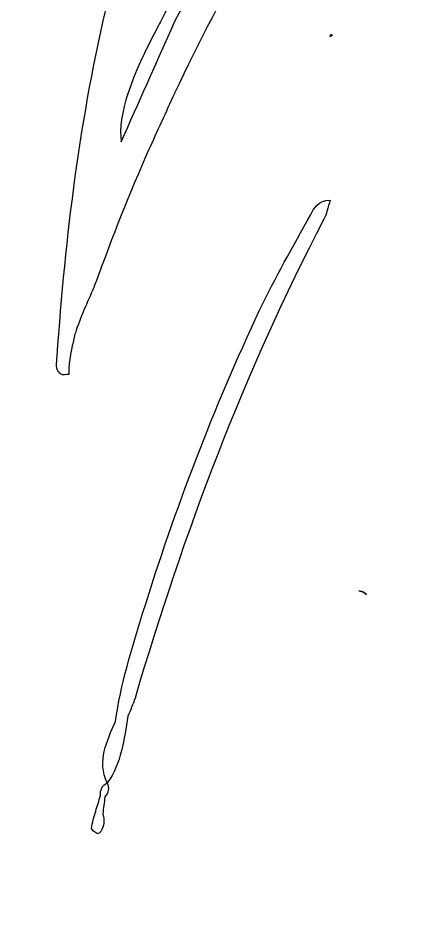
# Model space of a CAD drawing. Header units: centimetres. Extents: x -5.1 to 5.1, y -7 to 7.5.
# Drawn here: x -3.789 to -3.549, y 5.211 to 5.744 of the extents above; entities that cross this region are included whole.
import ezdxf

# ---------------------------------------------------------------- set-up
doc = ezdxf.new("R2010")
doc.units = ezdxf.units.CM
doc.header["$MEASUREMENT"] = 0
doc.layers.add('layer 1', color=7, linetype='Continuous')

msp = doc.modelspace()

# ---------------------------------------------------------------- linework, layer by layer
at = {"layer": 'layer 1', "color": 7}
msp.add_open_spline([(-5.12596, -6.96446), (-5.12596, -6.96446), (5.12594, -6.96446), (5.12594, -6.96446), (5.12594, -6.96446), (5.12594, -6.96446), (5.12594, 7.53467), (5.12594, 7.53467), (5.12594, 7.53467), (5.12594, 7.53467), (-5.12596, 7.53467), (-5.12596, 7.53467), (-5.12596, 7.53467), (-5.12596, 7.53467), (-5.12596, -6.96446), (-5.12596, -6.96446)], degree=3, knots=[0, 0, 0, 0, 0.2, 0.2, 0.2, 0.2, 0.4, 0.4, 0.4, 0.4, 0.6, 0.6, 0.6, 0.6, 1, 1, 1, 1], dxfattribs=at)
at = {"layer": 'layer 1', "color": 17}
for points, knots in [([(-3.59148, 5.9099), (-3.59039, 5.91163), (-3.58958, 5.91361), (-3.5893, 5.9159), (-3.5893, 5.9159), (-3.58757, 5.92803), (-3.58591, 5.9401), (-3.58563, 5.95283), (-3.58563, 5.95283), (-3.58559, 5.95527), (-3.58559, 5.9577), (-3.58563, 5.96021), (-3.58563, 5.96021), (-3.59547, 5.95806), (-3.59984, 5.95121), (-3.60454, 5.94557), (-3.60454, 5.94557), (-3.62574, 5.91992), (-3.64634, 5.89381), (-3.66744, 5.86803), (-3.66744, 5.86803), (-3.6734, 5.86079), (-3.67731, 5.85134), (-3.68712, 5.84785), (-3.68712, 5.84785), (-3.68705, 5.84721), (-3.68695, 5.84658), (-3.68702, 5.84601), (-3.68702, 5.84601), (-3.68709, 5.84139), (-3.69086, 5.83928), (-3.69453, 5.83705), (-3.69453, 5.83705), (-3.69414, 5.83183), (-3.69802, 5.82947), (-3.70137, 5.82668), (-3.70137, 5.82668), (-3.70159, 5.82658), (-3.70176, 5.82643), (-3.7019, 5.82629), (-3.7019, 5.82629), (-3.7019, 5.821), (-3.70712, 5.8191), (-3.70942, 5.81532), (-3.70942, 5.81532), (-3.70945, 5.81529), (-3.70949, 5.81529), (-3.70949, 5.81529), (-3.70949, 5.81529), (-3.70952, 5.81536), (-3.70959, 5.81543), (-3.70959, 5.8155), (-3.70959, 5.8155), (-3.70959, 5.8155), (-3.7097, 5.81557), (-3.7097, 5.81557), (-3.7097, 5.81557), (-3.71065, 5.81709), (-3.71164, 5.81857), (-3.71263, 5.82008), (-3.71263, 5.82008), (-3.72219, 5.81183), (-3.71598, 5.79821), (-3.72356, 5.78848), (-3.72356, 5.78848), (-3.73069, 5.77944), (-3.73249, 5.7672), (-3.73521, 5.75577), (-3.73521, 5.75577), (-3.75203, 5.68546), (-3.76082, 5.61396), (-3.76579, 5.54195), (-3.76579, 5.54195), (-3.76607, 5.53821), (-3.76731, 5.53398), (-3.76357, 5.53123), (-3.76357, 5.53123), (-3.76255, 5.53045), (-3.76046, 5.53105), (-3.75881, 5.53112), (-3.75881, 5.53112), (-3.75884, 5.53197), (-3.75884, 5.53278), (-3.75884, 5.53366), (-3.75884, 5.53366), (-3.75881, 5.535), (-3.75874, 5.53635), (-3.75863, 5.53769), (-3.75863, 5.53769), (-3.75778, 5.54329), (-3.75665, 5.54887), (-3.75538, 5.55444), (-3.75538, 5.55444), (-3.75524, 5.5549), (-3.75507, 5.5554), (-3.75493, 5.55589), (-3.75493, 5.55589), (-3.75196, 5.5651), (-3.7478, 5.57402), (-3.74395, 5.58302), (-3.74395, 5.58302), (-3.74346, 5.58422), (-3.74293, 5.58549), (-3.7424, 5.58672), (-3.7424, 5.58672), (-3.73295, 5.61329), (-3.72247, 5.63939), (-3.71115, 5.66511), (-3.71115, 5.66511), (-3.706, 5.67647), (-3.70084, 5.68783), (-3.69559, 5.69915), (-3.69559, 5.69915), (-3.69555, 5.69933), (-3.69545, 5.69947), (-3.69538, 5.69965), (-3.69538, 5.69965), (-3.68109, 5.7297), (-3.66567, 5.7593), (-3.64937, 5.78848), (-3.64937, 5.78848), (-3.64789, 5.79112), (-3.64641, 5.79377), (-3.64486, 5.79641), (-3.64486, 5.79641), (-3.63816, 5.8082), (-3.6311, 5.81973), (-3.62263, 5.83024), (-3.62263, 5.83024), (-3.61777, 5.83631), (-3.6124, 5.84203), (-3.60644, 5.84721), (-3.60644, 5.84721), (-3.60362, 5.84968), (-3.60129, 5.85222), (-3.59942, 5.85487), (-3.59942, 5.85487), (-3.59194, 5.86552), (-3.5917, 5.87762), (-3.59374, 5.8911), (-3.59374, 5.8911), (-3.59374, 5.8911), (-3.59395, 5.8911), (-3.59395, 5.8911), (-3.59395, 5.8911), (-3.60069, 5.89015), (-3.60418, 5.88683), (-3.60757, 5.88337), (-3.60757, 5.88337), (-3.62606, 5.86432), (-3.6408, 5.84252), (-3.65368, 5.81945), (-3.65368, 5.81945), (-3.66797, 5.79398), (-3.68151, 5.76801), (-3.69538, 5.74226), (-3.69538, 5.74226), (-3.69619, 5.74043), (-3.69696, 5.73859), (-3.69781, 5.73679), (-3.69781, 5.73679), (-3.7073, 5.71545), (-3.7169, 5.69404), (-3.72755, 5.67015), (-3.72755, 5.67015), (-3.72953, 5.68642), (-3.7218, 5.70896), (-3.70525, 5.73969), (-3.70525, 5.73969), (-3.70444, 5.7412), (-3.7036, 5.74276), (-3.70271, 5.74431), (-3.70271, 5.74431), (-3.69499, 5.76124), (-3.68822, 5.77863), (-3.67936, 5.79497), (-3.67936, 5.79497), (-3.65752, 5.83547), (-3.63731, 5.87734), (-3.5973, 5.90426), (-3.5973, 5.90426), (-3.59498, 5.90581), (-3.59297, 5.90761), (-3.59152, 5.90987), (-3.59152, 5.90987), (-3.59152, 5.90987), (-3.59148, 5.90987), (-3.59148, 5.9099)], [0, 0, 0, 0, 0.020833, 0.020833, 0.020833, 0.020833, 0.041667, 0.041667, 0.041667, 0.041667, 0.0625, 0.0625, 0.0625, 0.0625, 0.083333, 0.083333, 0.083333, 0.083333, 0.104167, 0.104167, 0.104167, 0.104167, 0.125, 0.125, 0.125, 0.125, 0.145833, 0.145833, 0.145833, 0.145833, 0.166667, 0.166667, 0.166667, 0.166667, 0.1875, 0.1875, 0.1875, 0.1875, 0.208333, 0.208333, 0.208333, 0.208333, 0.229167, 0.229167, 0.229167, 0.229167, 0.25, 0.25, 0.25, 0.25, 0.270833, 0.270833, 0.270833, 0.270833, 0.291667, 0.291667, 0.291667, 0.291667, 0.3125, 0.3125, 0.3125, 0.3125, 0.333333, 0.333333, 0.333333, 0.333333, 0.354167, 0.354167, 0.354167, 0.354167, 0.375, 0.375, 0.375, 0.375, 0.395833, 0.395833, 0.395833, 0.395833, 0.416667, 0.416667, 0.416667, 0.416667, 0.4375, 0.4375, 0.4375, 0.4375, 0.458333, 0.458333, 0.458333, 0.458333, 0.479167, 0.479167, 0.479167, 0.479167, 0.5, 0.5, 0.5, 0.5, 0.520833, 0.520833, 0.520833, 0.520833, 0.541667, 0.541667, 0.541667, 0.541667, 0.5625, 0.5625, 0.5625, 0.5625, 0.583333, 0.583333, 0.583333, 0.583333, 0.604167, 0.604167, 0.604167, 0.604167, 0.625, 0.625, 0.625, 0.625, 0.645833, 0.645833, 0.645833, 0.645833, 0.666667, 0.666667, 0.666667, 0.666667, 0.6875, 0.6875, 0.6875, 0.6875, 0.708333, 0.708333, 0.708333, 0.708333, 0.729167, 0.729167, 0.729167, 0.729167, 0.75, 0.75, 0.75, 0.75, 0.770833, 0.770833, 0.770833, 0.770833, 0.791667, 0.791667, 0.791667, 0.791667, 0.8125, 0.8125, 0.8125, 0.8125, 0.833333, 0.833333, 0.833333, 0.833333, 0.854167, 0.854167, 0.854167, 0.854167, 0.875, 0.875, 0.875, 0.875, 0.895833, 0.895833, 0.895833, 0.895833, 0.916667, 0.916667, 0.916667, 0.916667, 0.9375, 0.9375, 0.9375, 0.9375, 0.958333, 0.958333, 0.958333, 0.958333, 1, 1, 1, 1]), ([(-3.6026, 5.73291), (-3.6026, 5.73291), (-3.60118, 5.73383), (-3.60115, 5.73383), (-3.60115, 5.73383), (-3.60115, 5.73383), (-3.60111, 5.73383), (-3.60111, 5.73383), (-3.60111, 5.73383), (-3.60136, 5.73408), (-3.60157, 5.73425), (-3.60178, 5.73447), (-3.60178, 5.73447), (-3.60182, 5.73429), (-3.60182, 5.73411), (-3.60186, 5.73394), (-3.60186, 5.73394), (-3.60186, 5.73394), (-3.6026, 5.73291), (-3.6026, 5.73291)], [0, 0, 0, 0, 0.166667, 0.166667, 0.166667, 0.166667, 0.333333, 0.333333, 0.333333, 0.333333, 0.5, 0.5, 0.5, 0.5, 0.666667, 0.666667, 0.666667, 0.666667, 1, 1, 1, 1]), ([(-3.61427, 5.62637), (-3.62464, 5.60754), (-3.63555, 5.58887), (-3.64468, 5.56947), (-3.64468, 5.56947), (-3.6723, 5.51095), (-3.69527, 5.45055), (-3.71446, 5.38878), (-3.71446, 5.38878), (-3.72113, 5.36736), (-3.7278, 5.34588), (-3.73094, 5.32351), (-3.73094, 5.32351), (-3.73609, 5.31173), (-3.74194, 5.30009), (-3.73591, 5.28679), (-3.73591, 5.28679), (-3.73912, 5.28527), (-3.74007, 5.28256), (-3.73993, 5.27924), (-3.73993, 5.27924), (-3.74085, 5.27614), (-3.7418, 5.27303), (-3.74275, 5.26996), (-3.74275, 5.26996), (-3.74367, 5.26654), (-3.74487, 5.26315), (-3.74526, 5.25966), (-3.74526, 5.25966), (-3.74537, 5.25871), (-3.74311, 5.25737), (-3.74177, 5.25645), (-3.74177, 5.25645), (-3.74148, 5.25631), (-3.74011, 5.25716), (-3.73969, 5.25783), (-3.73969, 5.25783), (-3.73767, 5.26104), (-3.73729, 5.26457), (-3.73849, 5.2682), (-3.73849, 5.2682), (-3.73849, 5.2682), (-3.73852, 5.26823), (-3.73852, 5.26823), (-3.73852, 5.26823), (-3.73852, 5.26823), (-3.73852, 5.26827), (-3.73849, 5.2683), (-3.73849, 5.2683), (-3.7381, 5.27173), (-3.73767, 5.27511), (-3.73725, 5.27846), (-3.73725, 5.27846), (-3.73506, 5.28097), (-3.73461, 5.28372), (-3.73588, 5.28679), (-3.73588, 5.28679), (-3.72727, 5.29871), (-3.72582, 5.31283), (-3.72353, 5.32672), (-3.72353, 5.32672), (-3.72208, 5.33032), (-3.72032, 5.33385), (-3.71922, 5.33755), (-3.71922, 5.33755), (-3.69008, 5.43637), (-3.65403, 5.53243), (-3.60626, 5.62387), (-3.60626, 5.62387), (-3.60457, 5.62708), (-3.60394, 5.63078), (-3.60245, 5.63533), (-3.60245, 5.63533), (-3.6099, 5.63516), (-3.61212, 5.63036), (-3.61427, 5.62637)], [0, 0, 0, 0, 0.05, 0.05, 0.05, 0.05, 0.1, 0.1, 0.1, 0.1, 0.15, 0.15, 0.15, 0.15, 0.2, 0.2, 0.2, 0.2, 0.25, 0.25, 0.25, 0.25, 0.3, 0.3, 0.3, 0.3, 0.35, 0.35, 0.35, 0.35, 0.4, 0.4, 0.4, 0.4, 0.45, 0.45, 0.45, 0.45, 0.5, 0.5, 0.5, 0.5, 0.55, 0.55, 0.55, 0.55, 0.6, 0.6, 0.6, 0.6, 0.65, 0.65, 0.65, 0.65, 0.7, 0.7, 0.7, 0.7, 0.75, 0.75, 0.75, 0.75, 0.8, 0.8, 0.8, 0.8, 0.85, 0.85, 0.85, 0.85, 0.9, 0.9, 0.9, 0.9, 1, 1, 1, 1]), ([(-3.58083, 5.3994), (-3.58171, 5.40056), (-3.58319, 5.4013), (-3.58524, 5.40162), (-3.58524, 5.40162), (-3.58319, 5.4013), (-3.58171, 5.40056), (-3.58083, 5.3994)], [0, 0, 0, 0, 0.333333, 0.333333, 0.333333, 0.333333, 1, 1, 1, 1])]:
    msp.add_open_spline(points, degree=3, knots=knots, dxfattribs=at)

doc.saveas('drawing.dxf')
